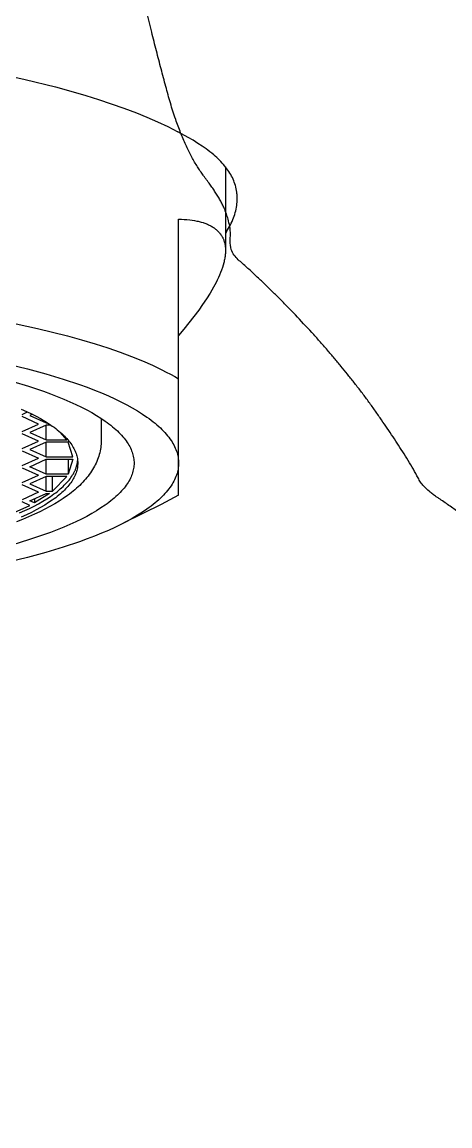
# Model space of a CAD drawing. Extents: x 11391 to 11985, y -6587 to -6167.
# Drawn here: x 11797.48 to 11806.61, y -6335.96 to -6312.41 of the extents above; entities that cross this region are included whole.
import ezdxf

# ---------------------------------------------------------------- set-up
doc = ezdxf.new("R2010")
doc.units = 0
doc.header["$LTSCALE"] = 7
doc.header["$MEASUREMENT"] = 0
doc.layers.get('0').update_dxf_attribs({"color": 2, "linetype": 'CONTINUOUS'})
doc.layers.add('Make2D 표시선', color=7, linetype='CONTINUOUS')

msp = doc.modelspace()

# ---------------------------------------------------------------- linework, layer by layer
at = {"color": 2}
for p, q in [((11797.481, -6320.778), (11797.597, -6320.726)), ((11797.833, -6320.985), (11797.481, -6320.827)), ((11797.701, -6320.777), (11797.644, -6320.803)), ((11797.644, -6320.803), (11797.996, -6320.96)), ((11797.481, -6321.142), (11797.833, -6320.985)), ((11797.996, -6321.009), (11797.644, -6321.167)), ((11797.996, -6320.96), (11797.996, -6320.943)), ((11797.996, -6320.96), (11798.024, -6320.96)), ((11798.097, -6321.009), (11797.996, -6321.009)), ((11797.996, -6321.324), (11797.996, -6321.009)), ((11797.833, -6321.349), (11797.481, -6321.191)), ((11797.644, -6321.167), (11797.996, -6321.324)), ((11797.996, -6321.324), (11798.432, -6321.324)), ((11798.432, -6321.324), (11798.302, -6321.165)), ((11797.481, -6321.506), (11797.833, -6321.349)), ((11797.481, -6321.555), (11797.833, -6321.713)), ((11797.996, -6321.373), (11797.644, -6321.531)), ((11797.645, -6321.531), (11797.996, -6321.688)), ((11798.463, -6321.373), (11797.996, -6321.373)), ((11797.996, -6321.688), (11797.996, -6321.373)), ((11798.561, -6321.688), (11798.463, -6321.373)), ((11797.481, -6321.87), (11797.833, -6321.713)), ((11797.644, -6321.895), (11797.996, -6321.737)), ((11797.996, -6321.688), (11798.561, -6321.688)), ((11797.996, -6321.737), (11798.561, -6321.737)), ((11797.996, -6322.053), (11797.996, -6321.737)), ((11798.561, -6321.737), (11798.463, -6322.053)), ((11798.463, -6321.737), (11798.463, -6322.053)), ((11797.481, -6321.919), (11797.833, -6322.077)), ((11797.996, -6322.053), (11797.645, -6321.895)), ((11797.481, -6322.235), (11797.833, -6322.077)), ((11797.996, -6322.101), (11797.644, -6322.259)), ((11797.645, -6322.259), (11797.996, -6322.417)), ((11798.463, -6322.053), (11797.996, -6322.053)), ((11798.432, -6322.101), (11797.996, -6322.101)), ((11797.996, -6322.417), (11797.996, -6322.101)), ((11798.128, -6322.417), (11798.432, -6322.101)), ((11798.128, -6322.417), (11798.128, -6322.101)), ((11797.833, -6322.441), (11797.481, -6322.283)), ((11797.833, -6322.441), (11797.481, -6322.599)), ((11797.644, -6322.623), (11797.996, -6322.465)), ((11798.064, -6322.465), (11797.744, -6322.668)), ((11797.996, -6322.417), (11798.128, -6322.417)), ((11797.996, -6322.465), (11798.064, -6322.465)), ((11797.106, -6322.963), (11797.645, -6322.721)), ((11797.645, -6322.721), (11797.481, -6322.647)), ((11797.744, -6322.668), (11797.645, -6322.623)), ((11797.744, -6322.578), (11797.744, -6322.668))]:
    msp.add_line(p, q, dxfattribs=at)
at = {"color": 7, "linetype": 'Continuous'}
for points in [[(11806.588, -6302.864), (11806.603, -6303.022), (11806.643, -6303.442), (11806.685, -6303.848), (11806.724, -6304.209), (11806.765, -6304.557), (11806.809, -6304.916), (11806.855, -6305.259), (11806.898, -6305.564), (11806.941, -6305.855), (11806.987, -6306.139), (11807.033, -6306.408), (11807.084, -6306.685), (11807.136, -6306.946), (11807.159, -6307.06), (11807.183, -6307.17), (11807.207, -6307.278), (11807.231, -6307.383), (11807.255, -6307.484), (11807.279, -6307.584), (11807.303, -6307.681), (11807.326, -6307.777), (11807.34, -6307.831), (11807.354, -6307.885), (11807.382, -6307.991), (11807.394, -6308.039), (11807.407, -6308.086), (11807.42, -6308.132), (11807.432, -6308.178), (11807.458, -6308.272), (11807.471, -6308.318), (11807.484, -6308.364), (11807.497, -6308.409), (11807.51, -6308.454), (11807.536, -6308.541), (11807.554, -6308.6), (11807.572, -6308.657), (11807.59, -6308.714), (11807.608, -6308.769), (11807.68, -6308.98), (11807.751, -6309.171), (11807.823, -6309.345), (11807.881, -6309.479), (11807.938, -6309.612), (11807.99, -6309.731), (11808.041, -6309.851), (11808.142, -6310.089), (11808.193, -6310.208), (11808.243, -6310.327), (11808.292, -6310.446), (11808.342, -6310.565), (11808.44, -6310.803), (11808.491, -6310.927), (11808.541, -6311.051), (11808.641, -6311.298), (11808.849, -6311.821), (11808.951, -6312.083), (11809.051, -6312.344), (11809.096, -6312.462), (11809.141, -6312.581), (11809.185, -6312.699), (11809.229, -6312.817), (11809.317, -6313.054), (11809.36, -6313.172), (11809.403, -6313.29), (11809.495, -6313.546), (11809.586, -6313.802), (11809.675, -6314.058), (11809.764, -6314.315), (11809.926, -6314.798), (11810.084, -6315.281), (11810.163, -6315.529), (11810.24, -6315.776), (11810.314, -6316.014), (11810.35, -6316.133), (11810.386, -6316.252), (11810.44, -6316.434), (11810.467, -6316.526), (11810.493, -6316.62), (11810.511, -6316.684), (11810.528, -6316.749), (11810.563, -6316.88), (11810.598, -6317.014), (11810.632, -6317.151), (11810.666, -6317.29), (11810.7, -6317.431), (11810.737, -6317.59), (11810.774, -6317.752), (11810.847, -6318.087), (11810.881, -6318.25), (11810.915, -6318.418), (11810.947, -6318.583), (11810.98, -6318.752), (11811.043, -6319.101), (11811.106, -6319.464), (11811.178, -6319.905), (11811.248, -6320.364), (11811.315, -6320.822), (11811.38, -6321.298), (11811.449, -6321.831), (11811.516, -6322.385), (11811.577, -6322.919), (11811.637, -6323.47), (11811.752, -6324.624), (11811.812, -6325.283), (11811.871, -6325.966), (11812.089, -6328.796), (11812.194, -6330.284), (11812.302, -6331.854), (11812.362, -6332.744), (11812.424, -6333.66), (11812.481, -6334.508), (11812.51, -6334.939), (11812.54, -6335.374), (11812.6, -6336.26), (11812.662, -6337.164), (11812.802, -6339.208), (11812.868, -6340.18), (11812.933, -6341.171), (11813.002, -6342.234), (11813.071, -6343.317), (11813.133, -6344.324), (11813.194, -6345.348), (11813.315, -6347.484), (11813.378, -6348.646), (11813.439, -6349.823), (11813.495, -6350.924), (11813.549, -6352.037), (11813.657, -6354.333), (11813.731, -6355.965)], [(11800.863, -6314.768), (11800.757, -6314.484), (11800.644, -6314.134), (11800.546, -6313.781), (11800.447, -6313.408), (11800.347, -6313.025), (11800.245, -6312.624), (11800.133, -6312.168), (11800.02, -6311.688), (11799.915, -6311.215), (11799.812, -6310.719), (11799.7, -6310.153), (11799.586, -6309.566), (11799.374, -6308.471), (11799.161, -6307.326), (11799.057, -6306.727), (11798.954, -6306.106), (11798.864, -6305.547), (11798.774, -6304.979), (11798.73, -6304.699), (11798.686, -6304.417), (11798.613, -6303.95)], [(11801.91, -6316.764), (11801.875, -6316.615), (11801.858, -6316.556), (11801.838, -6316.498), (11801.815, -6316.439), (11801.79, -6316.381), (11801.75, -6316.295), (11801.728, -6316.252), (11801.705, -6316.209), (11801.681, -6316.166), (11801.656, -6316.123), (11801.602, -6316.037), (11801.574, -6315.995), (11801.546, -6315.953), (11801.516, -6315.91), (11801.486, -6315.868), (11801.416, -6315.774), (11801.38, -6315.726), (11801.344, -6315.676), (11801.282, -6315.587), (11801.221, -6315.494), (11801.161, -6315.395), (11801.102, -6315.29), (11801.043, -6315.178), (11800.986, -6315.059), (11800.93, -6314.932), (11800.875, -6314.799), (11800.863, -6314.768)], [(11813.724, -6355.965), (11813.652, -6354.421), (11813.542, -6352.145), (11813.486, -6351.042), (11813.429, -6349.954), (11813.366, -6348.79), (11813.301, -6347.644), (11813.175, -6345.542), (11813.111, -6344.539), (11813.046, -6343.553), (11812.974, -6342.497), (11812.9, -6341.466), (11812.83, -6340.508), (11812.758, -6339.574), (11812.601, -6337.631), (11812.53, -6336.782), (11812.458, -6335.958), (11812.422, -6335.554), (11812.385, -6335.157), (11812.313, -6334.38), (11812.231, -6333.551), (11812.146, -6332.755), (11811.984, -6331.383), (11811.805, -6330.125), (11811.592, -6328.948), (11811.342, -6327.903), (11811.191, -6327.411), (11811.024, -6326.955), (11810.672, -6326.205), (11810.47, -6325.87), (11810.251, -6325.56), (11809.999, -6325.25), (11809.73, -6324.962), (11809.467, -6324.712), (11809.193, -6324.477), (11808.9, -6324.243), (11808.599, -6324.021), (11808.334, -6323.842), (11808.061, -6323.674), (11807.923, -6323.593), (11807.784, -6323.515), (11807.639, -6323.436), (11807.497, -6323.357), (11807.214, -6323.185), (11807.082, -6323.096), (11806.959, -6323.004), (11806.853, -6322.92), (11806.746, -6322.838), (11806.638, -6322.758), (11806.53, -6322.682), (11806.422, -6322.608), (11806.368, -6322.572), (11806.314, -6322.536), (11806.238, -6322.482), (11806.167, -6322.426), (11806.046, -6322.309), (11805.98, -6322.224), (11805.928, -6322.134), (11805.826, -6321.951), (11805.714, -6321.763), (11805.598, -6321.576), (11805.362, -6321.212), (11805.116, -6320.852), (11804.982, -6320.661), (11804.845, -6320.47), (11804.703, -6320.281), (11804.556, -6320.095), (11804.487, -6320.009), (11804.418, -6319.923), (11804.279, -6319.75), (11804.21, -6319.663), (11804.138, -6319.577), (11804.066, -6319.491), (11803.993, -6319.406), (11803.827, -6319.218), (11803.658, -6319.031), (11803.311, -6318.658), (11803.144, -6318.483), (11803.058, -6318.395), (11802.972, -6318.308), (11802.802, -6318.141), (11802.716, -6318.057), (11802.629, -6317.974), (11802.542, -6317.891), (11802.454, -6317.808), (11802.275, -6317.643), (11802.183, -6317.561), (11802.091, -6317.478), (11802.002, -6317.379), (11801.942, -6317.261), (11801.919, -6317.075), (11801.922, -6316.845), (11801.91, -6316.764)]]:
    msp.add_spline(points, degree=3, dxfattribs=at)
at = {"layer": 'Make2D 표시선'}
for p, q in [((11801.819, -6315.496), (11801.819, -6317.254)), ((11800.82, -6320.021), (11800.82, -6316.612)), ((11801.841, -6316.876), (11801.819, -6316.909)), ((11800.82, -6322.502), (11800.82, -6320.021)), ((11799.169, -6320.865), (11799.169, -6321.336)), ((11800.82, -6322.502), (11800.448, -6322.702)), ((11800.448, -6322.702), (11799.653, -6323.095))]:
    msp.add_line(p, q, dxfattribs=at)
for points in [[(11796.841, -6313.48), (11797.549, -6313.633), (11798.196, -6313.793), (11798.518, -6313.881), (11798.838, -6313.975), (11799.111, -6314.06), (11799.382, -6314.15), (11799.651, -6314.246), (11799.918, -6314.347), (11800.144, -6314.439), (11800.367, -6314.536), (11800.587, -6314.639), (11800.804, -6314.749)], [(11801.841, -6316.876), (11801.863, -6316.842), (11801.885, -6316.806), (11801.905, -6316.771), (11801.924, -6316.734), (11801.943, -6316.697), (11801.96, -6316.66), (11801.977, -6316.622), (11801.992, -6316.584), (11802.005, -6316.547), (11802.017, -6316.511), (11802.028, -6316.474), (11802.037, -6316.436), (11802.046, -6316.398), (11802.053, -6316.36), (11802.059, -6316.322), (11802.061, -6316.303), (11802.064, -6316.284), (11802.067, -6316.248), (11802.068, -6316.212), (11802.069, -6316.176), (11802.068, -6316.14), (11802.068, -6316.122), (11802.066, -6316.104), (11802.065, -6316.086), (11802.063, -6316.068), (11802.061, -6316.05), (11802.059, -6316.032), (11802.056, -6316.014), (11802.053, -6315.996), (11802.05, -6315.979), (11802.046, -6315.962), (11802.042, -6315.944), (11802.038, -6315.927), (11802.029, -6315.893), (11802.018, -6315.859), (11802.006, -6315.826), (11801.994, -6315.793), (11801.98, -6315.76), (11801.965, -6315.728), (11801.948, -6315.695), (11801.931, -6315.663), (11801.912, -6315.631), (11801.893, -6315.599), (11801.872, -6315.569), (11801.851, -6315.539), (11801.829, -6315.509), (11801.806, -6315.48), (11801.779, -6315.448), (11801.751, -6315.416), (11801.722, -6315.385), (11801.693, -6315.355), (11801.663, -6315.326), (11801.632, -6315.297), (11801.601, -6315.269), (11801.569, -6315.241), (11801.529, -6315.208), (11801.488, -6315.175), (11801.446, -6315.144), (11801.405, -6315.113), (11801.319, -6315.053), (11801.232, -6314.996), (11801.127, -6314.931), (11801.021, -6314.868), (11800.804, -6314.749)], [(11800.82, -6316.612), (11800.879, -6316.614), (11800.938, -6316.618), (11800.997, -6316.622), (11801.056, -6316.628), (11801.108, -6316.635), (11801.159, -6316.644), (11801.211, -6316.654), (11801.236, -6316.659), (11801.261, -6316.666), (11801.301, -6316.676), (11801.34, -6316.688), (11801.36, -6316.694), (11801.379, -6316.701), (11801.398, -6316.708), (11801.417, -6316.715), (11801.436, -6316.723), (11801.455, -6316.732), (11801.473, -6316.74), (11801.491, -6316.749), (11801.509, -6316.759), (11801.527, -6316.769), (11801.545, -6316.78), (11801.562, -6316.791), (11801.577, -6316.801), (11801.593, -6316.812), (11801.608, -6316.824), (11801.622, -6316.836), (11801.637, -6316.848), (11801.651, -6316.861), (11801.664, -6316.874), (11801.671, -6316.881), (11801.677, -6316.888), (11801.689, -6316.902), (11801.7, -6316.916), (11801.711, -6316.93), (11801.722, -6316.945), (11801.732, -6316.96), (11801.741, -6316.975), (11801.75, -6316.991), (11801.759, -6317.007), (11801.763, -6317.016), (11801.767, -6317.024), (11801.774, -6317.041), (11801.781, -6317.058), (11801.787, -6317.076), (11801.792, -6317.093), (11801.798, -6317.111), (11801.802, -6317.129), (11801.806, -6317.147), (11801.809, -6317.164), (11801.812, -6317.181), (11801.814, -6317.198), (11801.816, -6317.215), (11801.817, -6317.232), (11801.818, -6317.249), (11801.818, -6317.266), (11801.819, -6317.283), (11801.818, -6317.304), (11801.818, -6317.325), (11801.816, -6317.346), (11801.815, -6317.367), (11801.812, -6317.387), (11801.81, -6317.408), (11801.807, -6317.429), (11801.803, -6317.449), (11801.799, -6317.474), (11801.794, -6317.499), (11801.788, -6317.523), (11801.782, -6317.548), (11801.768, -6317.596), (11801.753, -6317.644), (11801.734, -6317.699), (11801.713, -6317.754), (11801.691, -6317.808), (11801.668, -6317.861), (11801.643, -6317.914), (11801.617, -6317.966), (11801.59, -6318.017), (11801.562, -6318.068), (11801.526, -6318.131), (11801.489, -6318.194), (11801.412, -6318.316), (11801.332, -6318.436), (11801.248, -6318.555), (11801.146, -6318.693), (11801.04, -6318.828), (11800.931, -6318.962), (11800.82, -6319.093)], [(11789.819, -6318.155), (11790.649, -6318.163), (11791.489, -6318.186), (11792.335, -6318.224), (11793.178, -6318.28), (11794.014, -6318.351), (11794.833, -6318.439), (11795.629, -6318.544), (11796.395, -6318.663), (11797.124, -6318.797), (11797.811, -6318.944), (11798.451, -6319.104), (11798.751, -6319.187), (11799.038, -6319.273), (11799.311, -6319.361), (11799.571, -6319.451), (11799.815, -6319.543), (11800.046, -6319.636), (11800.261, -6319.731), (11800.462, -6319.827), (11800.557, -6319.875), (11800.648, -6319.923), (11800.736, -6319.972), (11800.82, -6320.021)], [(11797.184, -6319.704), (11797.597, -6319.806), (11797.989, -6319.913), (11798.359, -6320.024), (11798.705, -6320.141), (11798.868, -6320.2), (11799.026, -6320.261), (11799.177, -6320.322), (11799.321, -6320.385), (11799.459, -6320.448), (11799.59, -6320.511), (11799.714, -6320.575), (11799.832, -6320.64), (11799.942, -6320.705), (11800.046, -6320.771), (11800.143, -6320.837), (11800.189, -6320.87), (11800.234, -6320.903), (11800.276, -6320.936), (11800.317, -6320.969), (11800.357, -6321.002), (11800.394, -6321.035), (11800.43, -6321.069), (11800.464, -6321.102), (11800.497, -6321.135), (11800.528, -6321.168), (11800.557, -6321.201), (11800.585, -6321.235), (11800.611, -6321.268), (11800.635, -6321.301), (11800.658, -6321.334), (11800.679, -6321.367), (11800.699, -6321.4), (11800.717, -6321.432), (11800.734, -6321.465), (11800.749, -6321.498), (11800.762, -6321.53), (11800.774, -6321.563), (11800.785, -6321.595), (11800.794, -6321.628), (11800.802, -6321.66), (11800.808, -6321.692), (11800.813, -6321.724), (11800.816, -6321.756), (11800.818, -6321.787), (11800.819, -6321.819), (11800.818, -6321.85), (11800.816, -6321.882), (11800.813, -6321.914), (11800.808, -6321.946), (11800.802, -6321.978), (11800.794, -6322.01), (11800.785, -6322.042), (11800.774, -6322.075), (11800.762, -6322.107), (11800.749, -6322.14), (11800.734, -6322.172), (11800.717, -6322.205), (11800.699, -6322.238), (11800.679, -6322.271), (11800.658, -6322.304), (11800.635, -6322.337), (11800.611, -6322.37), (11800.585, -6322.403), (11800.557, -6322.436), (11800.528, -6322.469), (11800.497, -6322.502), (11800.464, -6322.536), (11800.43, -6322.569), (11800.394, -6322.602), (11800.357, -6322.635), (11800.317, -6322.668), (11800.276, -6322.702), (11800.234, -6322.735), (11800.189, -6322.768), (11800.143, -6322.801), (11800.046, -6322.867), (11799.942, -6322.932), (11799.832, -6322.997), (11799.714, -6323.062), (11799.59, -6323.126), (11799.459, -6323.19), (11799.321, -6323.253), (11799.177, -6323.315), (11799.026, -6323.377), (11798.868, -6323.437), (11798.705, -6323.497), (11798.359, -6323.613), (11797.989, -6323.725), (11797.597, -6323.832), (11797.184, -6323.933)], [(11797.283, -6320.077), (11797.621, -6320.179), (11797.937, -6320.286), (11798.087, -6320.34), (11798.231, -6320.395), (11798.368, -6320.452), (11798.5, -6320.508), (11798.626, -6320.566), (11798.746, -6320.624), (11798.86, -6320.683), (11798.967, -6320.742), (11799.068, -6320.801), (11799.163, -6320.861), (11799.252, -6320.921), (11799.294, -6320.952), (11799.334, -6320.982), (11799.373, -6321.012), (11799.411, -6321.042), (11799.446, -6321.073), (11799.481, -6321.103), (11799.514, -6321.133), (11799.545, -6321.164), (11799.575, -6321.194), (11799.603, -6321.224), (11799.63, -6321.255), (11799.655, -6321.285), (11799.679, -6321.315), (11799.701, -6321.345), (11799.722, -6321.376), (11799.741, -6321.406), (11799.759, -6321.436), (11799.776, -6321.466), (11799.791, -6321.496), (11799.805, -6321.526), (11799.817, -6321.555), (11799.828, -6321.585), (11799.838, -6321.615), (11799.846, -6321.644), (11799.853, -6321.673), (11799.859, -6321.703), (11799.863, -6321.732), (11799.866, -6321.761), (11799.868, -6321.79), (11799.869, -6321.819), (11799.868, -6321.848), (11799.866, -6321.876), (11799.863, -6321.906), (11799.859, -6321.935), (11799.853, -6321.964), (11799.846, -6321.993), (11799.838, -6322.023), (11799.828, -6322.052), (11799.817, -6322.082), (11799.805, -6322.112), (11799.791, -6322.142), (11799.776, -6322.172), (11799.759, -6322.202), (11799.741, -6322.232), (11799.722, -6322.262), (11799.701, -6322.292), (11799.679, -6322.322), (11799.655, -6322.352), (11799.63, -6322.383), (11799.603, -6322.413), (11799.575, -6322.443), (11799.545, -6322.474), (11799.514, -6322.504), (11799.481, -6322.534), (11799.446, -6322.565), (11799.411, -6322.595), (11799.373, -6322.625), (11799.334, -6322.656), (11799.294, -6322.686), (11799.252, -6322.716), (11799.163, -6322.776), (11799.068, -6322.836), (11798.967, -6322.896), (11798.86, -6322.955), (11798.746, -6323.013), (11798.626, -6323.071), (11798.5, -6323.129), (11798.368, -6323.186), (11798.231, -6323.242), (11798.087, -6323.297), (11797.937, -6323.352), (11797.621, -6323.458), (11797.283, -6323.56)], [(11797.464, -6320.665), (11797.575, -6320.716), (11797.68, -6320.767), (11797.78, -6320.818), (11797.875, -6320.87), (11797.964, -6320.923), (11798.047, -6320.976), (11798.125, -6321.029), (11798.162, -6321.055), (11798.198, -6321.082), (11798.232, -6321.108), (11798.265, -6321.135), (11798.297, -6321.162), (11798.327, -6321.188), (11798.356, -6321.215), (11798.383, -6321.242), (11798.41, -6321.269), (11798.435, -6321.295), (11798.458, -6321.322), (11798.48, -6321.349), (11798.501, -6321.375), (11798.521, -6321.402), (11798.539, -6321.429), (11798.556, -6321.455), (11798.572, -6321.482), (11798.587, -6321.508), (11798.6, -6321.534), (11798.612, -6321.561), (11798.623, -6321.587), (11798.633, -6321.613), (11798.641, -6321.639), (11798.649, -6321.665), (11798.655, -6321.691), (11798.66, -6321.717), (11798.664, -6321.742), (11798.666, -6321.768), (11798.668, -6321.793), (11798.669, -6321.819), (11798.668, -6321.844), (11798.666, -6321.87), (11798.664, -6321.895), (11798.66, -6321.921), (11798.655, -6321.947), (11798.649, -6321.973), (11798.641, -6321.998), (11798.633, -6322.025), (11798.623, -6322.051), (11798.612, -6322.077), (11798.6, -6322.103), (11798.587, -6322.13), (11798.572, -6322.156), (11798.556, -6322.182), (11798.539, -6322.209), (11798.521, -6322.236), (11798.501, -6322.262), (11798.48, -6322.289), (11798.458, -6322.315), (11798.435, -6322.342), (11798.41, -6322.369), (11798.383, -6322.396), (11798.356, -6322.422), (11798.327, -6322.449), (11798.297, -6322.476), (11798.265, -6322.502), (11798.232, -6322.529), (11798.198, -6322.556), (11798.162, -6322.582), (11798.125, -6322.609), (11798.047, -6322.662), (11797.964, -6322.715), (11797.875, -6322.767), (11797.78, -6322.819), (11797.68, -6322.871), (11797.575, -6322.922), (11797.464, -6322.973)], [(11799.169, -6321.336), (11799.169, -6321.355), (11799.168, -6321.373), (11799.166, -6321.411), (11799.163, -6321.449), (11799.158, -6321.486), (11799.153, -6321.523), (11799.146, -6321.56), (11799.137, -6321.597), (11799.128, -6321.633), (11799.117, -6321.671), (11799.104, -6321.708), (11799.091, -6321.745), (11799.076, -6321.781), (11799.06, -6321.817), (11799.043, -6321.852), (11799.025, -6321.887), (11799.006, -6321.921), (11798.985, -6321.957), (11798.962, -6321.993), (11798.939, -6322.027), (11798.914, -6322.062), (11798.889, -6322.095), (11798.863, -6322.128), (11798.836, -6322.16), (11798.808, -6322.192), (11798.776, -6322.226), (11798.743, -6322.26), (11798.71, -6322.293), (11798.675, -6322.325), (11798.641, -6322.356), (11798.605, -6322.387), (11798.569, -6322.417), (11798.532, -6322.447), (11798.49, -6322.479), (11798.447, -6322.511), (11798.359, -6322.572), (11798.269, -6322.63), (11798.178, -6322.686), (11798.072, -6322.746), (11797.965, -6322.804), (11797.857, -6322.858), (11797.747, -6322.91), (11797.62, -6322.967), (11797.493, -6323.021), (11797.364, -6323.072)], [(11797.427, -6322.883), (11797.54, -6322.832), (11797.639, -6322.785), (11797.736, -6322.736), (11797.832, -6322.685), (11797.927, -6322.631), (11798.006, -6322.582), (11798.084, -6322.531), (11798.123, -6322.505), (11798.161, -6322.477), (11798.198, -6322.45), (11798.235, -6322.421), (11798.266, -6322.396), (11798.296, -6322.371), (11798.325, -6322.345), (11798.354, -6322.318), (11798.382, -6322.291), (11798.41, -6322.263), (11798.437, -6322.234), (11798.463, -6322.204), (11798.483, -6322.179), (11798.504, -6322.153), (11798.523, -6322.127), (11798.542, -6322.1), (11798.559, -6322.072), (11798.568, -6322.058), (11798.576, -6322.044), (11798.584, -6322.029), (11798.591, -6322.015), (11798.599, -6322), (11798.606, -6321.985), (11798.611, -6321.973), (11798.617, -6321.96), (11798.622, -6321.947), (11798.627, -6321.934), (11798.632, -6321.92), (11798.637, -6321.907), (11798.641, -6321.894), (11798.645, -6321.88), (11798.649, -6321.867), (11798.652, -6321.853), (11798.655, -6321.839), (11798.658, -6321.826), (11798.66, -6321.812), (11798.663, -6321.798), (11798.664, -6321.784), (11798.666, -6321.77)]]:
    msp.add_lwpolyline(points, dxfattribs=at)

doc.saveas('drawing.dxf')
